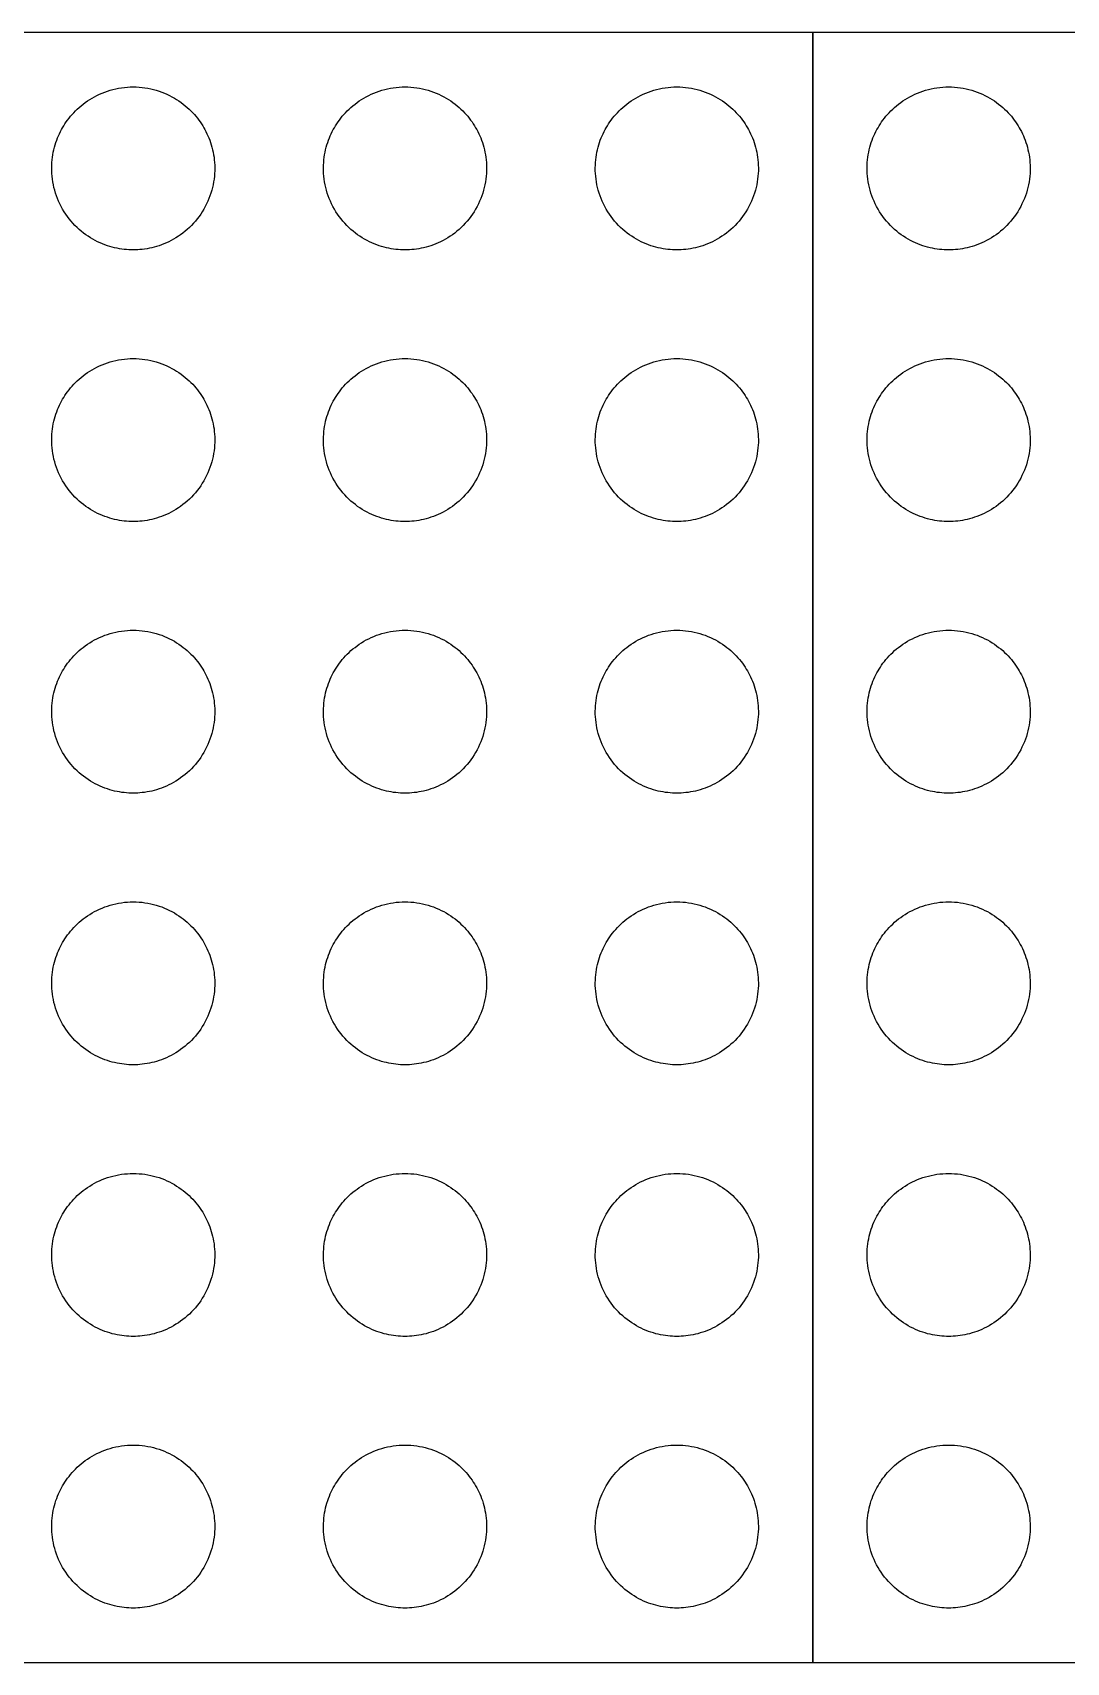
# Model space of a CAD drawing. Header units: millimetres. Extents: x -121354 to 132141, y -64344 to 350.
# Drawn here: x 15644.6 to 15834.8, y -8295.6 to -7995.6 of the extents above; entities that cross this region are included whole.
import ezdxf

# ---------------------------------------------------------------- set-up
doc = ezdxf.new("R2010")
doc.units = ezdxf.units.MM
doc.layers.add('Block_í‘œì¤€í˜•ì\xa0ìžë¸”ëŸ\xad', color=7, linetype='CONTINUOUS')
doc.layers.add('Block_í‘œì¤€í˜•ì\xa0ìžë¸”ëŸ\xad001', color=7, linetype='CONTINUOUS')

msp = doc.modelspace()

# ---------------------------------------------------------------- linework, layer by layer
at = {"layer": 'Block_í‘œì¤€í˜•ì\xa0ìžë¸”ëŸ\xad'}
for points in [[(16088.13, -7995.57, 0), (15788.13, -7995.57, 0)], [(15788.13, -7995.57, 0), (15788.13, -8295.57, 0)], [(15788.13, -8295.57, 0), (16088.13, -8295.57, 0)]]:
    msp.add_open_spline(points, degree=1, dxfattribs=at)
for points in [[(15813.13, -8035.57, 0), (15814.21, -8035.57, 0), (15815.36, -8035.45, 0), (15816.55, -8035.17, 0), (15817.73, -8034.9, 0), (15818.95, -8034.46, 0), (15820.12, -8033.84, 0), (15821.3, -8033.22, 0), (15822.45, -8032.41, 0), (15823.47, -8031.44, 0), (15824.49, -8030.46, 0), (15825.4, -8029.32, 0), (15826.12, -8028.07, 0), (15826.84, -8026.82, 0), (15827.38, -8025.46, 0), (15827.71, -8024.09, 0), (15828.04, -8022.71, 0), (15828.17, -8021.32, 0), (15828.12, -8019.99, 0), (15828.07, -8018.66, 0), (15827.84, -8017.39, 0), (15827.49, -8016.23, 0), (15827.14, -8015.06, 0), (15826.66, -8014.01, 0), (15826.12, -8013.07, 0), (15825.58, -8012.13, 0), (15824.9, -8011.19, 0), (15824.07, -8010.31, 0), (15823.24, -8009.42, 0), (15822.25, -8008.59, 0), (15821.12, -8007.88, 0), (15820, -8007.17, 0), (15818.73, -8006.58, 0), (15817.37, -8006.18, 0), (15816.02, -8005.78, 0), (15814.57, -8005.57, 0), (15813.13, -8005.57, 0), (15811.69, -8005.57, 0), (15810.24, -8005.78, 0), (15808.89, -8006.18, 0), (15807.53, -8006.58, 0), (15806.26, -8007.17, 0), (15805.14, -8007.88, 0), (15804.01, -8008.59, 0), (15803.02, -8009.42, 0), (15802.19, -8010.31, 0), (15801.36, -8011.19, 0), (15800.68, -8012.13, 0), (15800.14, -8013.07, 0), (15799.6, -8014.01, 0), (15799.12, -8015.06, 0), (15798.77, -8016.23, 0), (15798.42, -8017.39, 0), (15798.19, -8018.66, 0), (15798.14, -8019.99, 0), (15798.09, -8021.32, 0), (15798.22, -8022.71, 0), (15798.55, -8024.09, 0), (15798.88, -8025.46, 0), (15799.42, -8026.82, 0), (15800.14, -8028.07, 0), (15800.86, -8029.32, 0), (15801.77, -8030.46, 0), (15802.79, -8031.44, 0), (15803.82, -8032.41, 0), (15804.96, -8033.22, 0), (15806.14, -8033.84, 0), (15807.31, -8034.46, 0), (15808.53, -8034.9, 0), (15809.71, -8035.17, 0), (15810.9, -8035.45, 0), (15812.05, -8035.57, 0), (15813.13, -8035.57, 0)], [(15813.13, -8085.57, 0), (15814.21, -8085.57, 0), (15815.36, -8085.45, 0), (15816.55, -8085.17, 0), (15817.73, -8084.9, 0), (15818.95, -8084.46, 0), (15820.12, -8083.84, 0), (15821.3, -8083.22, 0), (15822.45, -8082.41, 0), (15823.47, -8081.44, 0), (15824.49, -8080.46, 0), (15825.4, -8079.32, 0), (15826.12, -8078.07, 0), (15826.84, -8076.82, 0), (15827.38, -8075.46, 0), (15827.71, -8074.09, 0), (15828.04, -8072.71, 0), (15828.17, -8071.32, 0), (15828.12, -8069.99, 0), (15828.07, -8068.66, 0), (15827.84, -8067.39, 0), (15827.49, -8066.23, 0), (15827.14, -8065.06, 0), (15826.66, -8064.01, 0), (15826.12, -8063.07, 0), (15825.58, -8062.13, 0), (15824.9, -8061.19, 0), (15824.07, -8060.31, 0), (15823.24, -8059.42, 0), (15822.25, -8058.59, 0), (15821.12, -8057.88, 0), (15820, -8057.17, 0), (15818.73, -8056.58, 0), (15817.37, -8056.18, 0), (15816.02, -8055.78, 0), (15814.57, -8055.57, 0), (15813.13, -8055.57, 0), (15811.69, -8055.57, 0), (15810.24, -8055.78, 0), (15808.89, -8056.18, 0), (15807.53, -8056.58, 0), (15806.26, -8057.17, 0), (15805.14, -8057.88, 0), (15804.01, -8058.59, 0), (15803.02, -8059.42, 0), (15802.19, -8060.31, 0), (15801.36, -8061.19, 0), (15800.68, -8062.13, 0), (15800.14, -8063.07, 0), (15799.6, -8064.01, 0), (15799.12, -8065.06, 0), (15798.77, -8066.23, 0), (15798.42, -8067.39, 0), (15798.19, -8068.66, 0), (15798.14, -8069.99, 0), (15798.09, -8071.32, 0), (15798.22, -8072.71, 0), (15798.55, -8074.09, 0), (15798.88, -8075.46, 0), (15799.42, -8076.82, 0), (15800.14, -8078.07, 0), (15800.86, -8079.32, 0), (15801.77, -8080.46, 0), (15802.79, -8081.44, 0), (15803.82, -8082.41, 0), (15804.96, -8083.22, 0), (15806.14, -8083.84, 0), (15807.31, -8084.46, 0), (15808.53, -8084.9, 0), (15809.71, -8085.17, 0), (15810.9, -8085.45, 0), (15812.05, -8085.57, 0), (15813.13, -8085.57, 0)], [(15813.13, -8135.57, 0), (15814.21, -8135.57, 0), (15815.36, -8135.45, 0), (15816.55, -8135.17, 0), (15817.73, -8134.9, 0), (15818.95, -8134.46, 0), (15820.12, -8133.84, 0), (15821.3, -8133.22, 0), (15822.45, -8132.41, 0), (15823.47, -8131.44, 0), (15824.49, -8130.46, 0), (15825.4, -8129.32, 0), (15826.12, -8128.07, 0), (15826.84, -8126.82, 0), (15827.38, -8125.46, 0), (15827.71, -8124.09, 0), (15828.04, -8122.71, 0), (15828.17, -8121.32, 0), (15828.12, -8119.99, 0), (15828.07, -8118.66, 0), (15827.84, -8117.39, 0), (15827.49, -8116.23, 0), (15827.14, -8115.06, 0), (15826.66, -8114.01, 0), (15826.12, -8113.07, 0), (15825.58, -8112.13, 0), (15824.9, -8111.19, 0), (15824.07, -8110.31, 0), (15823.24, -8109.42, 0), (15822.25, -8108.59, 0), (15821.12, -8107.88, 0), (15820, -8107.17, 0), (15818.73, -8106.58, 0), (15817.37, -8106.18, 0), (15816.02, -8105.78, 0), (15814.57, -8105.57, 0), (15813.13, -8105.57, 0), (15811.69, -8105.57, 0), (15810.24, -8105.78, 0), (15808.89, -8106.18, 0), (15807.53, -8106.58, 0), (15806.26, -8107.17, 0), (15805.14, -8107.88, 0), (15804.01, -8108.59, 0), (15803.02, -8109.42, 0), (15802.19, -8110.31, 0), (15801.36, -8111.19, 0), (15800.68, -8112.13, 0), (15800.14, -8113.07, 0), (15799.6, -8114.01, 0), (15799.12, -8115.06, 0), (15798.77, -8116.23, 0), (15798.42, -8117.39, 0), (15798.19, -8118.66, 0), (15798.14, -8119.99, 0), (15798.09, -8121.32, 0), (15798.22, -8122.71, 0), (15798.55, -8124.09, 0), (15798.88, -8125.46, 0), (15799.42, -8126.82, 0), (15800.14, -8128.07, 0), (15800.86, -8129.32, 0), (15801.77, -8130.46, 0), (15802.79, -8131.44, 0), (15803.82, -8132.41, 0), (15804.96, -8133.22, 0), (15806.14, -8133.84, 0), (15807.31, -8134.46, 0), (15808.53, -8134.9, 0), (15809.71, -8135.17, 0), (15810.9, -8135.45, 0), (15812.05, -8135.57, 0), (15813.13, -8135.57, 0)], [(15813.13, -8185.57, 0), (15814.21, -8185.57, 0), (15815.36, -8185.45, 0), (15816.55, -8185.17, 0), (15817.73, -8184.9, 0), (15818.95, -8184.46, 0), (15820.12, -8183.84, 0), (15821.3, -8183.22, 0), (15822.45, -8182.41, 0), (15823.47, -8181.44, 0), (15824.49, -8180.46, 0), (15825.4, -8179.32, 0), (15826.12, -8178.07, 0), (15826.84, -8176.82, 0), (15827.38, -8175.46, 0), (15827.71, -8174.09, 0), (15828.04, -8172.71, 0), (15828.17, -8171.32, 0), (15828.12, -8169.99, 0), (15828.07, -8168.66, 0), (15827.84, -8167.39, 0), (15827.49, -8166.23, 0), (15827.14, -8165.06, 0), (15826.66, -8164.01, 0), (15826.12, -8163.07, 0), (15825.58, -8162.13, 0), (15824.9, -8161.19, 0), (15824.07, -8160.31, 0), (15823.24, -8159.42, 0), (15822.25, -8158.59, 0), (15821.12, -8157.88, 0), (15820, -8157.17, 0), (15818.73, -8156.58, 0), (15817.37, -8156.18, 0), (15816.02, -8155.78, 0), (15814.57, -8155.57, 0), (15813.13, -8155.57, 0), (15811.69, -8155.57, 0), (15810.24, -8155.78, 0), (15808.89, -8156.18, 0), (15807.53, -8156.58, 0), (15806.26, -8157.17, 0), (15805.14, -8157.88, 0), (15804.01, -8158.59, 0), (15803.02, -8159.42, 0), (15802.19, -8160.31, 0), (15801.36, -8161.19, 0), (15800.68, -8162.13, 0), (15800.14, -8163.07, 0), (15799.6, -8164.01, 0), (15799.12, -8165.06, 0), (15798.77, -8166.23, 0), (15798.42, -8167.39, 0), (15798.19, -8168.66, 0), (15798.14, -8169.99, 0), (15798.09, -8171.32, 0), (15798.22, -8172.71, 0), (15798.55, -8174.09, 0), (15798.88, -8175.46, 0), (15799.42, -8176.82, 0), (15800.14, -8178.07, 0), (15800.86, -8179.32, 0), (15801.77, -8180.46, 0), (15802.79, -8181.44, 0), (15803.82, -8182.41, 0), (15804.96, -8183.22, 0), (15806.14, -8183.84, 0), (15807.31, -8184.46, 0), (15808.53, -8184.9, 0), (15809.71, -8185.17, 0), (15810.9, -8185.45, 0), (15812.05, -8185.57, 0), (15813.13, -8185.57, 0)], [(15813.13, -8235.57, 0), (15814.21, -8235.57, 0), (15815.36, -8235.45, 0), (15816.55, -8235.17, 0), (15817.73, -8234.9, 0), (15818.95, -8234.46, 0), (15820.12, -8233.84, 0), (15821.3, -8233.22, 0), (15822.45, -8232.41, 0), (15823.47, -8231.44, 0), (15824.49, -8230.46, 0), (15825.4, -8229.32, 0), (15826.12, -8228.07, 0), (15826.84, -8226.82, 0), (15827.38, -8225.46, 0), (15827.71, -8224.09, 0), (15828.04, -8222.71, 0), (15828.17, -8221.32, 0), (15828.12, -8219.99, 0), (15828.07, -8218.66, 0), (15827.84, -8217.39, 0), (15827.49, -8216.23, 0), (15827.14, -8215.06, 0), (15826.66, -8214.01, 0), (15826.12, -8213.07, 0), (15825.58, -8212.13, 0), (15824.9, -8211.19, 0), (15824.07, -8210.31, 0), (15823.24, -8209.42, 0), (15822.25, -8208.59, 0), (15821.12, -8207.88, 0), (15820, -8207.17, 0), (15818.73, -8206.58, 0), (15817.37, -8206.18, 0), (15816.02, -8205.78, 0), (15814.57, -8205.57, 0), (15813.13, -8205.57, 0), (15811.69, -8205.57, 0), (15810.24, -8205.78, 0), (15808.89, -8206.18, 0), (15807.53, -8206.58, 0), (15806.26, -8207.17, 0), (15805.14, -8207.88, 0), (15804.01, -8208.59, 0), (15803.02, -8209.42, 0), (15802.19, -8210.31, 0), (15801.36, -8211.19, 0), (15800.68, -8212.13, 0), (15800.14, -8213.07, 0), (15799.6, -8214.01, 0), (15799.12, -8215.06, 0), (15798.77, -8216.23, 0), (15798.42, -8217.39, 0), (15798.19, -8218.66, 0), (15798.14, -8219.99, 0), (15798.09, -8221.32, 0), (15798.22, -8222.71, 0), (15798.55, -8224.09, 0), (15798.88, -8225.46, 0), (15799.42, -8226.82, 0), (15800.14, -8228.07, 0), (15800.86, -8229.32, 0), (15801.77, -8230.46, 0), (15802.79, -8231.44, 0), (15803.82, -8232.41, 0), (15804.96, -8233.22, 0), (15806.14, -8233.84, 0), (15807.31, -8234.46, 0), (15808.53, -8234.9, 0), (15809.71, -8235.17, 0), (15810.9, -8235.45, 0), (15812.05, -8235.57, 0), (15813.13, -8235.57, 0)], [(15813.13, -8285.57, 0), (15814.21, -8285.57, 0), (15815.36, -8285.45, 0), (15816.55, -8285.17, 0), (15817.73, -8284.9, 0), (15818.95, -8284.46, 0), (15820.12, -8283.84, 0), (15821.3, -8283.22, 0), (15822.45, -8282.41, 0), (15823.47, -8281.44, 0), (15824.49, -8280.46, 0), (15825.4, -8279.32, 0), (15826.12, -8278.07, 0), (15826.84, -8276.82, 0), (15827.38, -8275.46, 0), (15827.71, -8274.09, 0), (15828.04, -8272.71, 0), (15828.17, -8271.32, 0), (15828.12, -8269.99, 0), (15828.07, -8268.66, 0), (15827.84, -8267.39, 0), (15827.49, -8266.23, 0), (15827.14, -8265.06, 0), (15826.66, -8264.01, 0), (15826.12, -8263.07, 0), (15825.58, -8262.13, 0), (15824.9, -8261.19, 0), (15824.07, -8260.31, 0), (15823.24, -8259.42, 0), (15822.25, -8258.59, 0), (15821.12, -8257.88, 0), (15820, -8257.17, 0), (15818.73, -8256.58, 0), (15817.37, -8256.18, 0), (15816.02, -8255.78, 0), (15814.57, -8255.57, 0), (15813.13, -8255.57, 0), (15811.69, -8255.57, 0), (15810.24, -8255.78, 0), (15808.89, -8256.18, 0), (15807.53, -8256.58, 0), (15806.26, -8257.17, 0), (15805.14, -8257.88, 0), (15804.01, -8258.59, 0), (15803.02, -8259.42, 0), (15802.19, -8260.31, 0), (15801.36, -8261.19, 0), (15800.68, -8262.13, 0), (15800.14, -8263.07, 0), (15799.6, -8264.01, 0), (15799.12, -8265.06, 0), (15798.77, -8266.23, 0), (15798.42, -8267.39, 0), (15798.19, -8268.66, 0), (15798.14, -8269.99, 0), (15798.09, -8271.32, 0), (15798.22, -8272.71, 0), (15798.55, -8274.09, 0), (15798.88, -8275.46, 0), (15799.42, -8276.82, 0), (15800.14, -8278.07, 0), (15800.86, -8279.32, 0), (15801.77, -8280.46, 0), (15802.79, -8281.44, 0), (15803.82, -8282.41, 0), (15804.96, -8283.22, 0), (15806.14, -8283.84, 0), (15807.31, -8284.46, 0), (15808.53, -8284.9, 0), (15809.71, -8285.17, 0), (15810.9, -8285.45, 0), (15812.05, -8285.57, 0), (15813.13, -8285.57, 0)]]:
    msp.add_open_spline(points, degree=3, knots=[0, 0, 0, 0, 0.261799, 0.261799, 0.261799, 0.523599, 0.523599, 0.523599, 0.785398, 0.785398, 0.785398, 1.047198, 1.047198, 1.047198, 1.308997, 1.308997, 1.308997, 1.570796, 1.570796, 1.570796, 1.832596, 1.832596, 1.832596, 2.094395, 2.094395, 2.094395, 2.356194, 2.356194, 2.356194, 2.617994, 2.617994, 2.617994, 2.879793, 2.879793, 2.879793, 3.141593, 3.141593, 3.141593, 3.403392, 3.403392, 3.403392, 3.665191, 3.665191, 3.665191, 3.926991, 3.926991, 3.926991, 4.18879, 4.18879, 4.18879, 4.45059, 4.45059, 4.45059, 4.712389, 4.712389, 4.712389, 4.974188, 4.974188, 4.974188, 5.235988, 5.235988, 5.235988, 5.497787, 5.497787, 5.497787, 5.759587, 5.759587, 5.759587, 6.021386, 6.021386, 6.021386, 6.283185, 6.283185, 6.283185, 6.283185], dxfattribs=at)
at = {"layer": 'Block_í‘œì¤€í˜•ì\xa0ìžë¸”ëŸ\xad001'}
for points in [[(15788.13, -7995.57, 0), (15488.13, -7995.57, 0)], [(15788.13, -8295.57, 0), (15788.13, -7995.57, 0)], [(15488.13, -8295.57, 0), (15788.13, -8295.57, 0)]]:
    msp.add_open_spline(points, degree=1, dxfattribs=at)
for points in [[(15663.13, -8035.57, 0), (15664.21, -8035.57, 0), (15665.36, -8035.45, 0), (15666.55, -8035.17, 0), (15667.73, -8034.9, 0), (15668.95, -8034.46, 0), (15670.12, -8033.84, 0), (15671.3, -8033.22, 0), (15672.45, -8032.41, 0), (15673.47, -8031.44, 0), (15674.49, -8030.46, 0), (15675.4, -8029.32, 0), (15676.12, -8028.07, 0), (15676.84, -8026.82, 0), (15677.38, -8025.46, 0), (15677.71, -8024.09, 0), (15678.04, -8022.71, 0), (15678.17, -8021.32, 0), (15678.12, -8019.99, 0), (15678.07, -8018.66, 0), (15677.84, -8017.39, 0), (15677.49, -8016.23, 0), (15677.14, -8015.06, 0), (15676.66, -8014.01, 0), (15676.12, -8013.07, 0), (15675.58, -8012.13, 0), (15674.9, -8011.19, 0), (15674.07, -8010.31, 0), (15673.24, -8009.42, 0), (15672.25, -8008.59, 0), (15671.12, -8007.88, 0), (15670, -8007.17, 0), (15668.73, -8006.58, 0), (15667.37, -8006.18, 0), (15666.02, -8005.78, 0), (15664.57, -8005.57, 0), (15663.13, -8005.57, 0), (15661.69, -8005.57, 0), (15660.24, -8005.78, 0), (15658.89, -8006.18, 0), (15657.53, -8006.58, 0), (15656.26, -8007.17, 0), (15655.14, -8007.88, 0), (15654.01, -8008.59, 0), (15653.02, -8009.42, 0), (15652.19, -8010.31, 0), (15651.36, -8011.19, 0), (15650.68, -8012.13, 0), (15650.14, -8013.07, 0), (15649.6, -8014.01, 0), (15649.12, -8015.06, 0), (15648.77, -8016.23, 0), (15648.42, -8017.39, 0), (15648.19, -8018.66, 0), (15648.14, -8019.99, 0), (15648.09, -8021.32, 0), (15648.22, -8022.71, 0), (15648.55, -8024.09, 0), (15648.88, -8025.46, 0), (15649.42, -8026.82, 0), (15650.14, -8028.07, 0), (15650.86, -8029.32, 0), (15651.77, -8030.46, 0), (15652.79, -8031.44, 0), (15653.82, -8032.41, 0), (15654.96, -8033.22, 0), (15656.14, -8033.84, 0), (15657.31, -8034.46, 0), (15658.53, -8034.9, 0), (15659.71, -8035.17, 0), (15660.9, -8035.45, 0), (15662.05, -8035.57, 0), (15663.13, -8035.57, 0)], [(15713.13, -8035.57, 0), (15714.21, -8035.57, 0), (15715.36, -8035.45, 0), (15716.55, -8035.17, 0), (15717.73, -8034.9, 0), (15718.95, -8034.46, 0), (15720.12, -8033.84, 0), (15721.3, -8033.22, 0), (15722.45, -8032.41, 0), (15723.47, -8031.44, 0), (15724.49, -8030.46, 0), (15725.4, -8029.32, 0), (15726.12, -8028.07, 0), (15726.84, -8026.82, 0), (15727.38, -8025.46, 0), (15727.71, -8024.09, 0), (15728.04, -8022.71, 0), (15728.17, -8021.32, 0), (15728.12, -8019.99, 0), (15728.07, -8018.66, 0), (15727.84, -8017.39, 0), (15727.49, -8016.23, 0), (15727.14, -8015.06, 0), (15726.66, -8014.01, 0), (15726.12, -8013.07, 0), (15725.58, -8012.13, 0), (15724.9, -8011.19, 0), (15724.07, -8010.31, 0), (15723.24, -8009.42, 0), (15722.25, -8008.59, 0), (15721.12, -8007.88, 0), (15720, -8007.17, 0), (15718.73, -8006.58, 0), (15717.37, -8006.18, 0), (15716.02, -8005.78, 0), (15714.57, -8005.57, 0), (15713.13, -8005.57, 0), (15711.69, -8005.57, 0), (15710.24, -8005.78, 0), (15708.89, -8006.18, 0), (15707.53, -8006.58, 0), (15706.26, -8007.17, 0), (15705.14, -8007.88, 0), (15704.01, -8008.59, 0), (15703.02, -8009.42, 0), (15702.19, -8010.31, 0), (15701.36, -8011.19, 0), (15700.68, -8012.13, 0), (15700.14, -8013.07, 0), (15699.6, -8014.01, 0), (15699.12, -8015.06, 0), (15698.77, -8016.23, 0), (15698.42, -8017.39, 0), (15698.19, -8018.66, 0), (15698.14, -8019.99, 0), (15698.09, -8021.32, 0), (15698.22, -8022.71, 0), (15698.55, -8024.09, 0), (15698.88, -8025.46, 0), (15699.42, -8026.82, 0), (15700.14, -8028.07, 0), (15700.86, -8029.32, 0), (15701.77, -8030.46, 0), (15702.79, -8031.44, 0), (15703.82, -8032.41, 0), (15704.96, -8033.22, 0), (15706.14, -8033.84, 0), (15707.31, -8034.46, 0), (15708.53, -8034.9, 0), (15709.71, -8035.17, 0), (15710.9, -8035.45, 0), (15712.05, -8035.57, 0), (15713.13, -8035.57, 0)], [(15763.13, -8035.57, 0), (15764.21, -8035.57, 0), (15765.36, -8035.45, 0), (15766.55, -8035.17, 0), (15767.73, -8034.9, 0), (15768.95, -8034.46, 0), (15770.12, -8033.84, 0), (15771.3, -8033.22, 0), (15772.45, -8032.41, 0), (15773.47, -8031.44, 0), (15774.49, -8030.46, 0), (15775.4, -8029.32, 0), (15776.12, -8028.07, 0), (15776.84, -8026.82, 0), (15777.38, -8025.46, 0), (15777.71, -8024.09, 0), (15778.04, -8022.71, 0), (15778.17, -8021.32, 0), (15778.12, -8019.99, 0), (15778.07, -8018.66, 0), (15777.84, -8017.39, 0), (15777.49, -8016.23, 0), (15777.14, -8015.06, 0), (15776.66, -8014.01, 0), (15776.12, -8013.07, 0), (15775.58, -8012.13, 0), (15774.9, -8011.19, 0), (15774.07, -8010.31, 0), (15773.24, -8009.42, 0), (15772.25, -8008.59, 0), (15771.12, -8007.88, 0), (15770, -8007.17, 0), (15768.73, -8006.58, 0), (15767.37, -8006.18, 0), (15766.02, -8005.78, 0), (15764.57, -8005.57, 0), (15763.13, -8005.57, 0), (15761.69, -8005.57, 0), (15760.24, -8005.78, 0), (15758.89, -8006.18, 0), (15757.53, -8006.58, 0), (15756.26, -8007.17, 0), (15755.14, -8007.88, 0), (15754.01, -8008.59, 0), (15753.02, -8009.42, 0), (15752.19, -8010.31, 0), (15751.36, -8011.19, 0), (15750.68, -8012.13, 0), (15750.14, -8013.07, 0), (15749.6, -8014.01, 0), (15749.12, -8015.06, 0), (15748.77, -8016.23, 0), (15748.42, -8017.39, 0), (15748.19, -8018.66, 0), (15748.14, -8019.99, 0), (15748.09, -8021.32, 0), (15748.22, -8022.71, 0), (15748.55, -8024.09, 0), (15748.88, -8025.46, 0), (15749.42, -8026.82, 0), (15750.14, -8028.07, 0), (15750.86, -8029.32, 0), (15751.77, -8030.46, 0), (15752.79, -8031.44, 0), (15753.82, -8032.41, 0), (15754.96, -8033.22, 0), (15756.14, -8033.84, 0), (15757.31, -8034.46, 0), (15758.53, -8034.9, 0), (15759.71, -8035.17, 0), (15760.9, -8035.45, 0), (15762.05, -8035.57, 0), (15763.13, -8035.57, 0)], [(15663.13, -8085.57, 0), (15664.21, -8085.57, 0), (15665.36, -8085.45, 0), (15666.55, -8085.17, 0), (15667.73, -8084.9, 0), (15668.95, -8084.46, 0), (15670.12, -8083.84, 0), (15671.3, -8083.22, 0), (15672.45, -8082.41, 0), (15673.47, -8081.44, 0), (15674.49, -8080.46, 0), (15675.4, -8079.32, 0), (15676.12, -8078.07, 0), (15676.84, -8076.82, 0), (15677.38, -8075.46, 0), (15677.71, -8074.09, 0), (15678.04, -8072.71, 0), (15678.17, -8071.32, 0), (15678.12, -8069.99, 0), (15678.07, -8068.66, 0), (15677.84, -8067.39, 0), (15677.49, -8066.23, 0), (15677.14, -8065.06, 0), (15676.66, -8064.01, 0), (15676.12, -8063.07, 0), (15675.58, -8062.13, 0), (15674.9, -8061.19, 0), (15674.07, -8060.31, 0), (15673.24, -8059.42, 0), (15672.25, -8058.59, 0), (15671.12, -8057.88, 0), (15670, -8057.17, 0), (15668.73, -8056.58, 0), (15667.37, -8056.18, 0), (15666.02, -8055.78, 0), (15664.57, -8055.57, 0), (15663.13, -8055.57, 0), (15661.69, -8055.57, 0), (15660.24, -8055.78, 0), (15658.89, -8056.18, 0), (15657.53, -8056.58, 0), (15656.26, -8057.17, 0), (15655.14, -8057.88, 0), (15654.01, -8058.59, 0), (15653.02, -8059.42, 0), (15652.19, -8060.31, 0), (15651.36, -8061.19, 0), (15650.68, -8062.13, 0), (15650.14, -8063.07, 0), (15649.6, -8064.01, 0), (15649.12, -8065.06, 0), (15648.77, -8066.23, 0), (15648.42, -8067.39, 0), (15648.19, -8068.66, 0), (15648.14, -8069.99, 0), (15648.09, -8071.32, 0), (15648.22, -8072.71, 0), (15648.55, -8074.09, 0), (15648.88, -8075.46, 0), (15649.42, -8076.82, 0), (15650.14, -8078.07, 0), (15650.86, -8079.32, 0), (15651.77, -8080.46, 0), (15652.79, -8081.44, 0), (15653.82, -8082.41, 0), (15654.96, -8083.22, 0), (15656.14, -8083.84, 0), (15657.31, -8084.46, 0), (15658.53, -8084.9, 0), (15659.71, -8085.17, 0), (15660.9, -8085.45, 0), (15662.05, -8085.57, 0), (15663.13, -8085.57, 0)], [(15713.13, -8085.57, 0), (15714.21, -8085.57, 0), (15715.36, -8085.45, 0), (15716.55, -8085.17, 0), (15717.73, -8084.9, 0), (15718.95, -8084.46, 0), (15720.12, -8083.84, 0), (15721.3, -8083.22, 0), (15722.45, -8082.41, 0), (15723.47, -8081.44, 0), (15724.49, -8080.46, 0), (15725.4, -8079.32, 0), (15726.12, -8078.07, 0), (15726.84, -8076.82, 0), (15727.38, -8075.46, 0), (15727.71, -8074.09, 0), (15728.04, -8072.71, 0), (15728.17, -8071.32, 0), (15728.12, -8069.99, 0), (15728.07, -8068.66, 0), (15727.84, -8067.39, 0), (15727.49, -8066.23, 0), (15727.14, -8065.06, 0), (15726.66, -8064.01, 0), (15726.12, -8063.07, 0), (15725.58, -8062.13, 0), (15724.9, -8061.19, 0), (15724.07, -8060.31, 0), (15723.24, -8059.42, 0), (15722.25, -8058.59, 0), (15721.12, -8057.88, 0), (15720, -8057.17, 0), (15718.73, -8056.58, 0), (15717.37, -8056.18, 0), (15716.02, -8055.78, 0), (15714.57, -8055.57, 0), (15713.13, -8055.57, 0), (15711.69, -8055.57, 0), (15710.24, -8055.78, 0), (15708.89, -8056.18, 0), (15707.53, -8056.58, 0), (15706.26, -8057.17, 0), (15705.14, -8057.88, 0), (15704.01, -8058.59, 0), (15703.02, -8059.42, 0), (15702.19, -8060.31, 0), (15701.36, -8061.19, 0), (15700.68, -8062.13, 0), (15700.14, -8063.07, 0), (15699.6, -8064.01, 0), (15699.12, -8065.06, 0), (15698.77, -8066.23, 0), (15698.42, -8067.39, 0), (15698.19, -8068.66, 0), (15698.14, -8069.99, 0), (15698.09, -8071.32, 0), (15698.22, -8072.71, 0), (15698.55, -8074.09, 0), (15698.88, -8075.46, 0), (15699.42, -8076.82, 0), (15700.14, -8078.07, 0), (15700.86, -8079.32, 0), (15701.77, -8080.46, 0), (15702.79, -8081.44, 0), (15703.82, -8082.41, 0), (15704.96, -8083.22, 0), (15706.14, -8083.84, 0), (15707.31, -8084.46, 0), (15708.53, -8084.9, 0), (15709.71, -8085.17, 0), (15710.9, -8085.45, 0), (15712.05, -8085.57, 0), (15713.13, -8085.57, 0)], [(15763.13, -8085.57, 0), (15764.21, -8085.57, 0), (15765.36, -8085.45, 0), (15766.55, -8085.17, 0), (15767.73, -8084.9, 0), (15768.95, -8084.46, 0), (15770.12, -8083.84, 0), (15771.3, -8083.22, 0), (15772.45, -8082.41, 0), (15773.47, -8081.44, 0), (15774.49, -8080.46, 0), (15775.4, -8079.32, 0), (15776.12, -8078.07, 0), (15776.84, -8076.82, 0), (15777.38, -8075.46, 0), (15777.71, -8074.09, 0), (15778.04, -8072.71, 0), (15778.17, -8071.32, 0), (15778.12, -8069.99, 0), (15778.07, -8068.66, 0), (15777.84, -8067.39, 0), (15777.49, -8066.23, 0), (15777.14, -8065.06, 0), (15776.66, -8064.01, 0), (15776.12, -8063.07, 0), (15775.58, -8062.13, 0), (15774.9, -8061.19, 0), (15774.07, -8060.31, 0), (15773.24, -8059.42, 0), (15772.25, -8058.59, 0), (15771.12, -8057.88, 0), (15770, -8057.17, 0), (15768.73, -8056.58, 0), (15767.37, -8056.18, 0), (15766.02, -8055.78, 0), (15764.57, -8055.57, 0), (15763.13, -8055.57, 0), (15761.69, -8055.57, 0), (15760.24, -8055.78, 0), (15758.89, -8056.18, 0), (15757.53, -8056.58, 0), (15756.26, -8057.17, 0), (15755.14, -8057.88, 0), (15754.01, -8058.59, 0), (15753.02, -8059.42, 0), (15752.19, -8060.31, 0), (15751.36, -8061.19, 0), (15750.68, -8062.13, 0), (15750.14, -8063.07, 0), (15749.6, -8064.01, 0), (15749.12, -8065.06, 0), (15748.77, -8066.23, 0), (15748.42, -8067.39, 0), (15748.19, -8068.66, 0), (15748.14, -8069.99, 0), (15748.09, -8071.32, 0), (15748.22, -8072.71, 0), (15748.55, -8074.09, 0), (15748.88, -8075.46, 0), (15749.42, -8076.82, 0), (15750.14, -8078.07, 0), (15750.86, -8079.32, 0), (15751.77, -8080.46, 0), (15752.79, -8081.44, 0), (15753.82, -8082.41, 0), (15754.96, -8083.22, 0), (15756.14, -8083.84, 0), (15757.31, -8084.46, 0), (15758.53, -8084.9, 0), (15759.71, -8085.17, 0), (15760.9, -8085.45, 0), (15762.05, -8085.57, 0), (15763.13, -8085.57, 0)], [(15663.13, -8135.57, 0), (15664.21, -8135.57, 0), (15665.36, -8135.45, 0), (15666.55, -8135.17, 0), (15667.73, -8134.9, 0), (15668.95, -8134.46, 0), (15670.12, -8133.84, 0), (15671.3, -8133.22, 0), (15672.45, -8132.41, 0), (15673.47, -8131.44, 0), (15674.49, -8130.46, 0), (15675.4, -8129.32, 0), (15676.12, -8128.07, 0), (15676.84, -8126.82, 0), (15677.38, -8125.46, 0), (15677.71, -8124.09, 0), (15678.04, -8122.71, 0), (15678.17, -8121.32, 0), (15678.12, -8119.99, 0), (15678.07, -8118.66, 0), (15677.84, -8117.39, 0), (15677.49, -8116.23, 0), (15677.14, -8115.06, 0), (15676.66, -8114.01, 0), (15676.12, -8113.07, 0), (15675.58, -8112.13, 0), (15674.9, -8111.19, 0), (15674.07, -8110.31, 0), (15673.24, -8109.42, 0), (15672.25, -8108.59, 0), (15671.12, -8107.88, 0), (15670, -8107.17, 0), (15668.73, -8106.58, 0), (15667.37, -8106.18, 0), (15666.02, -8105.78, 0), (15664.57, -8105.57, 0), (15663.13, -8105.57, 0), (15661.69, -8105.57, 0), (15660.24, -8105.78, 0), (15658.89, -8106.18, 0), (15657.53, -8106.58, 0), (15656.26, -8107.17, 0), (15655.14, -8107.88, 0), (15654.01, -8108.59, 0), (15653.02, -8109.42, 0), (15652.19, -8110.31, 0), (15651.36, -8111.19, 0), (15650.68, -8112.13, 0), (15650.14, -8113.07, 0), (15649.6, -8114.01, 0), (15649.12, -8115.06, 0), (15648.77, -8116.23, 0), (15648.42, -8117.39, 0), (15648.19, -8118.66, 0), (15648.14, -8119.99, 0), (15648.09, -8121.32, 0), (15648.22, -8122.71, 0), (15648.55, -8124.09, 0), (15648.88, -8125.46, 0), (15649.42, -8126.82, 0), (15650.14, -8128.07, 0), (15650.86, -8129.32, 0), (15651.77, -8130.46, 0), (15652.79, -8131.44, 0), (15653.82, -8132.41, 0), (15654.96, -8133.22, 0), (15656.14, -8133.84, 0), (15657.31, -8134.46, 0), (15658.53, -8134.9, 0), (15659.71, -8135.17, 0), (15660.9, -8135.45, 0), (15662.05, -8135.57, 0), (15663.13, -8135.57, 0)], [(15713.13, -8135.57, 0), (15714.21, -8135.57, 0), (15715.36, -8135.45, 0), (15716.55, -8135.17, 0), (15717.73, -8134.9, 0), (15718.95, -8134.46, 0), (15720.12, -8133.84, 0), (15721.3, -8133.22, 0), (15722.45, -8132.41, 0), (15723.47, -8131.44, 0), (15724.49, -8130.46, 0), (15725.4, -8129.32, 0), (15726.12, -8128.07, 0), (15726.84, -8126.82, 0), (15727.38, -8125.46, 0), (15727.71, -8124.09, 0), (15728.04, -8122.71, 0), (15728.17, -8121.32, 0), (15728.12, -8119.99, 0), (15728.07, -8118.66, 0), (15727.84, -8117.39, 0), (15727.49, -8116.23, 0), (15727.14, -8115.06, 0), (15726.66, -8114.01, 0), (15726.12, -8113.07, 0), (15725.58, -8112.13, 0), (15724.9, -8111.19, 0), (15724.07, -8110.31, 0), (15723.24, -8109.42, 0), (15722.25, -8108.59, 0), (15721.12, -8107.88, 0), (15720, -8107.17, 0), (15718.73, -8106.58, 0), (15717.37, -8106.18, 0), (15716.02, -8105.78, 0), (15714.57, -8105.57, 0), (15713.13, -8105.57, 0), (15711.69, -8105.57, 0), (15710.24, -8105.78, 0), (15708.89, -8106.18, 0), (15707.53, -8106.58, 0), (15706.26, -8107.17, 0), (15705.14, -8107.88, 0), (15704.01, -8108.59, 0), (15703.02, -8109.42, 0), (15702.19, -8110.31, 0), (15701.36, -8111.19, 0), (15700.68, -8112.13, 0), (15700.14, -8113.07, 0), (15699.6, -8114.01, 0), (15699.12, -8115.06, 0), (15698.77, -8116.23, 0), (15698.42, -8117.39, 0), (15698.19, -8118.66, 0), (15698.14, -8119.99, 0), (15698.09, -8121.32, 0), (15698.22, -8122.71, 0), (15698.55, -8124.09, 0), (15698.88, -8125.46, 0), (15699.42, -8126.82, 0), (15700.14, -8128.07, 0), (15700.86, -8129.32, 0), (15701.77, -8130.46, 0), (15702.79, -8131.44, 0), (15703.82, -8132.41, 0), (15704.96, -8133.22, 0), (15706.14, -8133.84, 0), (15707.31, -8134.46, 0), (15708.53, -8134.9, 0), (15709.71, -8135.17, 0), (15710.9, -8135.45, 0), (15712.05, -8135.57, 0), (15713.13, -8135.57, 0)], [(15763.13, -8135.57, 0), (15764.21, -8135.57, 0), (15765.36, -8135.45, 0), (15766.55, -8135.17, 0), (15767.73, -8134.9, 0), (15768.95, -8134.46, 0), (15770.12, -8133.84, 0), (15771.3, -8133.22, 0), (15772.45, -8132.41, 0), (15773.47, -8131.44, 0), (15774.49, -8130.46, 0), (15775.4, -8129.32, 0), (15776.12, -8128.07, 0), (15776.84, -8126.82, 0), (15777.38, -8125.46, 0), (15777.71, -8124.09, 0), (15778.04, -8122.71, 0), (15778.17, -8121.32, 0), (15778.12, -8119.99, 0), (15778.07, -8118.66, 0), (15777.84, -8117.39, 0), (15777.49, -8116.23, 0), (15777.14, -8115.06, 0), (15776.66, -8114.01, 0), (15776.12, -8113.07, 0), (15775.58, -8112.13, 0), (15774.9, -8111.19, 0), (15774.07, -8110.31, 0), (15773.24, -8109.42, 0), (15772.25, -8108.59, 0), (15771.12, -8107.88, 0), (15770, -8107.17, 0), (15768.73, -8106.58, 0), (15767.37, -8106.18, 0), (15766.02, -8105.78, 0), (15764.57, -8105.57, 0), (15763.13, -8105.57, 0), (15761.69, -8105.57, 0), (15760.24, -8105.78, 0), (15758.89, -8106.18, 0), (15757.53, -8106.58, 0), (15756.26, -8107.17, 0), (15755.14, -8107.88, 0), (15754.01, -8108.59, 0), (15753.02, -8109.42, 0), (15752.19, -8110.31, 0), (15751.36, -8111.19, 0), (15750.68, -8112.13, 0), (15750.14, -8113.07, 0), (15749.6, -8114.01, 0), (15749.12, -8115.06, 0), (15748.77, -8116.23, 0), (15748.42, -8117.39, 0), (15748.19, -8118.66, 0), (15748.14, -8119.99, 0), (15748.09, -8121.32, 0), (15748.22, -8122.71, 0), (15748.55, -8124.09, 0), (15748.88, -8125.46, 0), (15749.42, -8126.82, 0), (15750.14, -8128.07, 0), (15750.86, -8129.32, 0), (15751.77, -8130.46, 0), (15752.79, -8131.44, 0), (15753.82, -8132.41, 0), (15754.96, -8133.22, 0), (15756.14, -8133.84, 0), (15757.31, -8134.46, 0), (15758.53, -8134.9, 0), (15759.71, -8135.17, 0), (15760.9, -8135.45, 0), (15762.05, -8135.57, 0), (15763.13, -8135.57, 0)], [(15663.13, -8185.57, 0), (15664.21, -8185.57, 0), (15665.36, -8185.45, 0), (15666.55, -8185.17, 0), (15667.73, -8184.9, 0), (15668.95, -8184.46, 0), (15670.12, -8183.84, 0), (15671.3, -8183.22, 0), (15672.45, -8182.41, 0), (15673.47, -8181.44, 0), (15674.49, -8180.46, 0), (15675.4, -8179.32, 0), (15676.12, -8178.07, 0), (15676.84, -8176.82, 0), (15677.38, -8175.46, 0), (15677.71, -8174.09, 0), (15678.04, -8172.71, 0), (15678.17, -8171.32, 0), (15678.12, -8169.99, 0), (15678.07, -8168.66, 0), (15677.84, -8167.39, 0), (15677.49, -8166.23, 0), (15677.14, -8165.06, 0), (15676.66, -8164.01, 0), (15676.12, -8163.07, 0), (15675.58, -8162.13, 0), (15674.9, -8161.19, 0), (15674.07, -8160.31, 0), (15673.24, -8159.42, 0), (15672.25, -8158.59, 0), (15671.12, -8157.88, 0), (15670, -8157.17, 0), (15668.73, -8156.58, 0), (15667.37, -8156.18, 0), (15666.02, -8155.78, 0), (15664.57, -8155.57, 0), (15663.13, -8155.57, 0), (15661.69, -8155.57, 0), (15660.24, -8155.78, 0), (15658.89, -8156.18, 0), (15657.53, -8156.58, 0), (15656.26, -8157.17, 0), (15655.14, -8157.88, 0), (15654.01, -8158.59, 0), (15653.02, -8159.42, 0), (15652.19, -8160.31, 0), (15651.36, -8161.19, 0), (15650.68, -8162.13, 0), (15650.14, -8163.07, 0), (15649.6, -8164.01, 0), (15649.12, -8165.06, 0), (15648.77, -8166.23, 0), (15648.42, -8167.39, 0), (15648.19, -8168.66, 0), (15648.14, -8169.99, 0), (15648.09, -8171.32, 0), (15648.22, -8172.71, 0), (15648.55, -8174.09, 0), (15648.88, -8175.46, 0), (15649.42, -8176.82, 0), (15650.14, -8178.07, 0), (15650.86, -8179.32, 0), (15651.77, -8180.46, 0), (15652.79, -8181.44, 0), (15653.82, -8182.41, 0), (15654.96, -8183.22, 0), (15656.14, -8183.84, 0), (15657.31, -8184.46, 0), (15658.53, -8184.9, 0), (15659.71, -8185.17, 0), (15660.9, -8185.45, 0), (15662.05, -8185.57, 0), (15663.13, -8185.57, 0)], [(15713.13, -8185.57, 0), (15714.21, -8185.57, 0), (15715.36, -8185.45, 0), (15716.55, -8185.17, 0), (15717.73, -8184.9, 0), (15718.95, -8184.46, 0), (15720.12, -8183.84, 0), (15721.3, -8183.22, 0), (15722.45, -8182.41, 0), (15723.47, -8181.44, 0), (15724.49, -8180.46, 0), (15725.4, -8179.32, 0), (15726.12, -8178.07, 0), (15726.84, -8176.82, 0), (15727.38, -8175.46, 0), (15727.71, -8174.09, 0), (15728.04, -8172.71, 0), (15728.17, -8171.32, 0), (15728.12, -8169.99, 0), (15728.07, -8168.66, 0), (15727.84, -8167.39, 0), (15727.49, -8166.23, 0), (15727.14, -8165.06, 0), (15726.66, -8164.01, 0), (15726.12, -8163.07, 0), (15725.58, -8162.13, 0), (15724.9, -8161.19, 0), (15724.07, -8160.31, 0), (15723.24, -8159.42, 0), (15722.25, -8158.59, 0), (15721.12, -8157.88, 0), (15720, -8157.17, 0), (15718.73, -8156.58, 0), (15717.37, -8156.18, 0), (15716.02, -8155.78, 0), (15714.57, -8155.57, 0), (15713.13, -8155.57, 0), (15711.69, -8155.57, 0), (15710.24, -8155.78, 0), (15708.89, -8156.18, 0), (15707.53, -8156.58, 0), (15706.26, -8157.17, 0), (15705.14, -8157.88, 0), (15704.01, -8158.59, 0), (15703.02, -8159.42, 0), (15702.19, -8160.31, 0), (15701.36, -8161.19, 0), (15700.68, -8162.13, 0), (15700.14, -8163.07, 0), (15699.6, -8164.01, 0), (15699.12, -8165.06, 0), (15698.77, -8166.23, 0), (15698.42, -8167.39, 0), (15698.19, -8168.66, 0), (15698.14, -8169.99, 0), (15698.09, -8171.32, 0), (15698.22, -8172.71, 0), (15698.55, -8174.09, 0), (15698.88, -8175.46, 0), (15699.42, -8176.82, 0), (15700.14, -8178.07, 0), (15700.86, -8179.32, 0), (15701.77, -8180.46, 0), (15702.79, -8181.44, 0), (15703.82, -8182.41, 0), (15704.96, -8183.22, 0), (15706.14, -8183.84, 0), (15707.31, -8184.46, 0), (15708.53, -8184.9, 0), (15709.71, -8185.17, 0), (15710.9, -8185.45, 0), (15712.05, -8185.57, 0), (15713.13, -8185.57, 0)], [(15763.13, -8185.57, 0), (15764.21, -8185.57, 0), (15765.36, -8185.45, 0), (15766.55, -8185.17, 0), (15767.73, -8184.9, 0), (15768.95, -8184.46, 0), (15770.12, -8183.84, 0), (15771.3, -8183.22, 0), (15772.45, -8182.41, 0), (15773.47, -8181.44, 0), (15774.49, -8180.46, 0), (15775.4, -8179.32, 0), (15776.12, -8178.07, 0), (15776.84, -8176.82, 0), (15777.38, -8175.46, 0), (15777.71, -8174.09, 0), (15778.04, -8172.71, 0), (15778.17, -8171.32, 0), (15778.12, -8169.99, 0), (15778.07, -8168.66, 0), (15777.84, -8167.39, 0), (15777.49, -8166.23, 0), (15777.14, -8165.06, 0), (15776.66, -8164.01, 0), (15776.12, -8163.07, 0), (15775.58, -8162.13, 0), (15774.9, -8161.19, 0), (15774.07, -8160.31, 0), (15773.24, -8159.42, 0), (15772.25, -8158.59, 0), (15771.12, -8157.88, 0), (15770, -8157.17, 0), (15768.73, -8156.58, 0), (15767.37, -8156.18, 0), (15766.02, -8155.78, 0), (15764.57, -8155.57, 0), (15763.13, -8155.57, 0), (15761.69, -8155.57, 0), (15760.24, -8155.78, 0), (15758.89, -8156.18, 0), (15757.53, -8156.58, 0), (15756.26, -8157.17, 0), (15755.14, -8157.88, 0), (15754.01, -8158.59, 0), (15753.02, -8159.42, 0), (15752.19, -8160.31, 0), (15751.36, -8161.19, 0), (15750.68, -8162.13, 0), (15750.14, -8163.07, 0), (15749.6, -8164.01, 0), (15749.12, -8165.06, 0), (15748.77, -8166.23, 0), (15748.42, -8167.39, 0), (15748.19, -8168.66, 0), (15748.14, -8169.99, 0), (15748.09, -8171.32, 0), (15748.22, -8172.71, 0), (15748.55, -8174.09, 0), (15748.88, -8175.46, 0), (15749.42, -8176.82, 0), (15750.14, -8178.07, 0), (15750.86, -8179.32, 0), (15751.77, -8180.46, 0), (15752.79, -8181.44, 0), (15753.82, -8182.41, 0), (15754.96, -8183.22, 0), (15756.14, -8183.84, 0), (15757.31, -8184.46, 0), (15758.53, -8184.9, 0), (15759.71, -8185.17, 0), (15760.9, -8185.45, 0), (15762.05, -8185.57, 0), (15763.13, -8185.57, 0)], [(15663.13, -8235.57, 0), (15664.21, -8235.57, 0), (15665.36, -8235.45, 0), (15666.55, -8235.17, 0), (15667.73, -8234.9, 0), (15668.95, -8234.46, 0), (15670.12, -8233.84, 0), (15671.3, -8233.22, 0), (15672.45, -8232.41, 0), (15673.47, -8231.44, 0), (15674.49, -8230.46, 0), (15675.4, -8229.32, 0), (15676.12, -8228.07, 0), (15676.84, -8226.82, 0), (15677.38, -8225.46, 0), (15677.71, -8224.09, 0), (15678.04, -8222.71, 0), (15678.17, -8221.32, 0), (15678.12, -8219.99, 0), (15678.07, -8218.66, 0), (15677.84, -8217.39, 0), (15677.49, -8216.23, 0), (15677.14, -8215.06, 0), (15676.66, -8214.01, 0), (15676.12, -8213.07, 0), (15675.58, -8212.13, 0), (15674.9, -8211.19, 0), (15674.07, -8210.31, 0), (15673.24, -8209.42, 0), (15672.25, -8208.59, 0), (15671.12, -8207.88, 0), (15670, -8207.17, 0), (15668.73, -8206.58, 0), (15667.37, -8206.18, 0), (15666.02, -8205.78, 0), (15664.57, -8205.57, 0), (15663.13, -8205.57, 0), (15661.69, -8205.57, 0), (15660.24, -8205.78, 0), (15658.89, -8206.18, 0), (15657.53, -8206.58, 0), (15656.26, -8207.17, 0), (15655.14, -8207.88, 0), (15654.01, -8208.59, 0), (15653.02, -8209.42, 0), (15652.19, -8210.31, 0), (15651.36, -8211.19, 0), (15650.68, -8212.13, 0), (15650.14, -8213.07, 0), (15649.6, -8214.01, 0), (15649.12, -8215.06, 0), (15648.77, -8216.23, 0), (15648.42, -8217.39, 0), (15648.19, -8218.66, 0), (15648.14, -8219.99, 0), (15648.09, -8221.32, 0), (15648.22, -8222.71, 0), (15648.55, -8224.09, 0), (15648.88, -8225.46, 0), (15649.42, -8226.82, 0), (15650.14, -8228.07, 0), (15650.86, -8229.32, 0), (15651.77, -8230.46, 0), (15652.79, -8231.44, 0), (15653.82, -8232.41, 0), (15654.96, -8233.22, 0), (15656.14, -8233.84, 0), (15657.31, -8234.46, 0), (15658.53, -8234.9, 0), (15659.71, -8235.17, 0), (15660.9, -8235.45, 0), (15662.05, -8235.57, 0), (15663.13, -8235.57, 0)], [(15713.13, -8235.57, 0), (15714.21, -8235.57, 0), (15715.36, -8235.45, 0), (15716.55, -8235.17, 0), (15717.73, -8234.9, 0), (15718.95, -8234.46, 0), (15720.12, -8233.84, 0), (15721.3, -8233.22, 0), (15722.45, -8232.41, 0), (15723.47, -8231.44, 0), (15724.49, -8230.46, 0), (15725.4, -8229.32, 0), (15726.12, -8228.07, 0), (15726.84, -8226.82, 0), (15727.38, -8225.46, 0), (15727.71, -8224.09, 0), (15728.04, -8222.71, 0), (15728.17, -8221.32, 0), (15728.12, -8219.99, 0), (15728.07, -8218.66, 0), (15727.84, -8217.39, 0), (15727.49, -8216.23, 0), (15727.14, -8215.06, 0), (15726.66, -8214.01, 0), (15726.12, -8213.07, 0), (15725.58, -8212.13, 0), (15724.9, -8211.19, 0), (15724.07, -8210.31, 0), (15723.24, -8209.42, 0), (15722.25, -8208.59, 0), (15721.12, -8207.88, 0), (15720, -8207.17, 0), (15718.73, -8206.58, 0), (15717.37, -8206.18, 0), (15716.02, -8205.78, 0), (15714.57, -8205.57, 0), (15713.13, -8205.57, 0), (15711.69, -8205.57, 0), (15710.24, -8205.78, 0), (15708.89, -8206.18, 0), (15707.53, -8206.58, 0), (15706.26, -8207.17, 0), (15705.14, -8207.88, 0), (15704.01, -8208.59, 0), (15703.02, -8209.42, 0), (15702.19, -8210.31, 0), (15701.36, -8211.19, 0), (15700.68, -8212.13, 0), (15700.14, -8213.07, 0), (15699.6, -8214.01, 0), (15699.12, -8215.06, 0), (15698.77, -8216.23, 0), (15698.42, -8217.39, 0), (15698.19, -8218.66, 0), (15698.14, -8219.99, 0), (15698.09, -8221.32, 0), (15698.22, -8222.71, 0), (15698.55, -8224.09, 0), (15698.88, -8225.46, 0), (15699.42, -8226.82, 0), (15700.14, -8228.07, 0), (15700.86, -8229.32, 0), (15701.77, -8230.46, 0), (15702.79, -8231.44, 0), (15703.82, -8232.41, 0), (15704.96, -8233.22, 0), (15706.14, -8233.84, 0), (15707.31, -8234.46, 0), (15708.53, -8234.9, 0), (15709.71, -8235.17, 0), (15710.9, -8235.45, 0), (15712.05, -8235.57, 0), (15713.13, -8235.57, 0)], [(15763.13, -8235.57, 0), (15764.21, -8235.57, 0), (15765.36, -8235.45, 0), (15766.55, -8235.17, 0), (15767.73, -8234.9, 0), (15768.95, -8234.46, 0), (15770.12, -8233.84, 0), (15771.3, -8233.22, 0), (15772.45, -8232.41, 0), (15773.47, -8231.44, 0), (15774.49, -8230.46, 0), (15775.4, -8229.32, 0), (15776.12, -8228.07, 0), (15776.84, -8226.82, 0), (15777.38, -8225.46, 0), (15777.71, -8224.09, 0), (15778.04, -8222.71, 0), (15778.17, -8221.32, 0), (15778.12, -8219.99, 0), (15778.07, -8218.66, 0), (15777.84, -8217.39, 0), (15777.49, -8216.23, 0), (15777.14, -8215.06, 0), (15776.66, -8214.01, 0), (15776.12, -8213.07, 0), (15775.58, -8212.13, 0), (15774.9, -8211.19, 0), (15774.07, -8210.31, 0), (15773.24, -8209.42, 0), (15772.25, -8208.59, 0), (15771.12, -8207.88, 0), (15770, -8207.17, 0), (15768.73, -8206.58, 0), (15767.37, -8206.18, 0), (15766.02, -8205.78, 0), (15764.57, -8205.57, 0), (15763.13, -8205.57, 0), (15761.69, -8205.57, 0), (15760.24, -8205.78, 0), (15758.89, -8206.18, 0), (15757.53, -8206.58, 0), (15756.26, -8207.17, 0), (15755.14, -8207.88, 0), (15754.01, -8208.59, 0), (15753.02, -8209.42, 0), (15752.19, -8210.31, 0), (15751.36, -8211.19, 0), (15750.68, -8212.13, 0), (15750.14, -8213.07, 0), (15749.6, -8214.01, 0), (15749.12, -8215.06, 0), (15748.77, -8216.23, 0), (15748.42, -8217.39, 0), (15748.19, -8218.66, 0), (15748.14, -8219.99, 0), (15748.09, -8221.32, 0), (15748.22, -8222.71, 0), (15748.55, -8224.09, 0), (15748.88, -8225.46, 0), (15749.42, -8226.82, 0), (15750.14, -8228.07, 0), (15750.86, -8229.32, 0), (15751.77, -8230.46, 0), (15752.79, -8231.44, 0), (15753.82, -8232.41, 0), (15754.96, -8233.22, 0), (15756.14, -8233.84, 0), (15757.31, -8234.46, 0), (15758.53, -8234.9, 0), (15759.71, -8235.17, 0), (15760.9, -8235.45, 0), (15762.05, -8235.57, 0), (15763.13, -8235.57, 0)], [(15663.13, -8285.57, 0), (15664.21, -8285.57, 0), (15665.36, -8285.45, 0), (15666.55, -8285.17, 0), (15667.73, -8284.9, 0), (15668.95, -8284.46, 0), (15670.12, -8283.84, 0), (15671.3, -8283.22, 0), (15672.45, -8282.41, 0), (15673.47, -8281.44, 0), (15674.49, -8280.46, 0), (15675.4, -8279.32, 0), (15676.12, -8278.07, 0), (15676.84, -8276.82, 0), (15677.38, -8275.46, 0), (15677.71, -8274.09, 0), (15678.04, -8272.71, 0), (15678.17, -8271.32, 0), (15678.12, -8269.99, 0), (15678.07, -8268.66, 0), (15677.84, -8267.39, 0), (15677.49, -8266.23, 0), (15677.14, -8265.06, 0), (15676.66, -8264.01, 0), (15676.12, -8263.07, 0), (15675.58, -8262.13, 0), (15674.9, -8261.19, 0), (15674.07, -8260.31, 0), (15673.24, -8259.42, 0), (15672.25, -8258.59, 0), (15671.12, -8257.88, 0), (15670, -8257.17, 0), (15668.73, -8256.58, 0), (15667.37, -8256.18, 0), (15666.02, -8255.78, 0), (15664.57, -8255.57, 0), (15663.13, -8255.57, 0), (15661.69, -8255.57, 0), (15660.24, -8255.78, 0), (15658.89, -8256.18, 0), (15657.53, -8256.58, 0), (15656.26, -8257.17, 0), (15655.14, -8257.88, 0), (15654.01, -8258.59, 0), (15653.02, -8259.42, 0), (15652.19, -8260.31, 0), (15651.36, -8261.19, 0), (15650.68, -8262.13, 0), (15650.14, -8263.07, 0), (15649.6, -8264.01, 0), (15649.12, -8265.06, 0), (15648.77, -8266.23, 0), (15648.42, -8267.39, 0), (15648.19, -8268.66, 0), (15648.14, -8269.99, 0), (15648.09, -8271.32, 0), (15648.22, -8272.71, 0), (15648.55, -8274.09, 0), (15648.88, -8275.46, 0), (15649.42, -8276.82, 0), (15650.14, -8278.07, 0), (15650.86, -8279.32, 0), (15651.77, -8280.46, 0), (15652.79, -8281.44, 0), (15653.82, -8282.41, 0), (15654.96, -8283.22, 0), (15656.14, -8283.84, 0), (15657.31, -8284.46, 0), (15658.53, -8284.9, 0), (15659.71, -8285.17, 0), (15660.9, -8285.45, 0), (15662.05, -8285.57, 0), (15663.13, -8285.57, 0)], [(15713.13, -8285.57, 0), (15714.21, -8285.57, 0), (15715.36, -8285.45, 0), (15716.55, -8285.17, 0), (15717.73, -8284.9, 0), (15718.95, -8284.46, 0), (15720.12, -8283.84, 0), (15721.3, -8283.22, 0), (15722.45, -8282.41, 0), (15723.47, -8281.44, 0), (15724.49, -8280.46, 0), (15725.4, -8279.32, 0), (15726.12, -8278.07, 0), (15726.84, -8276.82, 0), (15727.38, -8275.46, 0), (15727.71, -8274.09, 0), (15728.04, -8272.71, 0), (15728.17, -8271.32, 0), (15728.12, -8269.99, 0), (15728.07, -8268.66, 0), (15727.84, -8267.39, 0), (15727.49, -8266.23, 0), (15727.14, -8265.06, 0), (15726.66, -8264.01, 0), (15726.12, -8263.07, 0), (15725.58, -8262.13, 0), (15724.9, -8261.19, 0), (15724.07, -8260.31, 0), (15723.24, -8259.42, 0), (15722.25, -8258.59, 0), (15721.12, -8257.88, 0), (15720, -8257.17, 0), (15718.73, -8256.58, 0), (15717.37, -8256.18, 0), (15716.02, -8255.78, 0), (15714.57, -8255.57, 0), (15713.13, -8255.57, 0), (15711.69, -8255.57, 0), (15710.24, -8255.78, 0), (15708.89, -8256.18, 0), (15707.53, -8256.58, 0), (15706.26, -8257.17, 0), (15705.14, -8257.88, 0), (15704.01, -8258.59, 0), (15703.02, -8259.42, 0), (15702.19, -8260.31, 0), (15701.36, -8261.19, 0), (15700.68, -8262.13, 0), (15700.14, -8263.07, 0), (15699.6, -8264.01, 0), (15699.12, -8265.06, 0), (15698.77, -8266.23, 0), (15698.42, -8267.39, 0), (15698.19, -8268.66, 0), (15698.14, -8269.99, 0), (15698.09, -8271.32, 0), (15698.22, -8272.71, 0), (15698.55, -8274.09, 0), (15698.88, -8275.46, 0), (15699.42, -8276.82, 0), (15700.14, -8278.07, 0), (15700.86, -8279.32, 0), (15701.77, -8280.46, 0), (15702.79, -8281.44, 0), (15703.82, -8282.41, 0), (15704.96, -8283.22, 0), (15706.14, -8283.84, 0), (15707.31, -8284.46, 0), (15708.53, -8284.9, 0), (15709.71, -8285.17, 0), (15710.9, -8285.45, 0), (15712.05, -8285.57, 0), (15713.13, -8285.57, 0)], [(15763.13, -8285.57, 0), (15764.21, -8285.57, 0), (15765.36, -8285.45, 0), (15766.55, -8285.17, 0), (15767.73, -8284.9, 0), (15768.95, -8284.46, 0), (15770.12, -8283.84, 0), (15771.3, -8283.22, 0), (15772.45, -8282.41, 0), (15773.47, -8281.44, 0), (15774.49, -8280.46, 0), (15775.4, -8279.32, 0), (15776.12, -8278.07, 0), (15776.84, -8276.82, 0), (15777.38, -8275.46, 0), (15777.71, -8274.09, 0), (15778.04, -8272.71, 0), (15778.17, -8271.32, 0), (15778.12, -8269.99, 0), (15778.07, -8268.66, 0), (15777.84, -8267.39, 0), (15777.49, -8266.23, 0), (15777.14, -8265.06, 0), (15776.66, -8264.01, 0), (15776.12, -8263.07, 0), (15775.58, -8262.13, 0), (15774.9, -8261.19, 0), (15774.07, -8260.31, 0), (15773.24, -8259.42, 0), (15772.25, -8258.59, 0), (15771.12, -8257.88, 0), (15770, -8257.17, 0), (15768.73, -8256.58, 0), (15767.37, -8256.18, 0), (15766.02, -8255.78, 0), (15764.57, -8255.57, 0), (15763.13, -8255.57, 0), (15761.69, -8255.57, 0), (15760.24, -8255.78, 0), (15758.89, -8256.18, 0), (15757.53, -8256.58, 0), (15756.26, -8257.17, 0), (15755.14, -8257.88, 0), (15754.01, -8258.59, 0), (15753.02, -8259.42, 0), (15752.19, -8260.31, 0), (15751.36, -8261.19, 0), (15750.68, -8262.13, 0), (15750.14, -8263.07, 0), (15749.6, -8264.01, 0), (15749.12, -8265.06, 0), (15748.77, -8266.23, 0), (15748.42, -8267.39, 0), (15748.19, -8268.66, 0), (15748.14, -8269.99, 0), (15748.09, -8271.32, 0), (15748.22, -8272.71, 0), (15748.55, -8274.09, 0), (15748.88, -8275.46, 0), (15749.42, -8276.82, 0), (15750.14, -8278.07, 0), (15750.86, -8279.32, 0), (15751.77, -8280.46, 0), (15752.79, -8281.44, 0), (15753.82, -8282.41, 0), (15754.96, -8283.22, 0), (15756.14, -8283.84, 0), (15757.31, -8284.46, 0), (15758.53, -8284.9, 0), (15759.71, -8285.17, 0), (15760.9, -8285.45, 0), (15762.05, -8285.57, 0), (15763.13, -8285.57, 0)]]:
    msp.add_open_spline(points, degree=3, knots=[0, 0, 0, 0, 0.261799, 0.261799, 0.261799, 0.523599, 0.523599, 0.523599, 0.785398, 0.785398, 0.785398, 1.047198, 1.047198, 1.047198, 1.308997, 1.308997, 1.308997, 1.570796, 1.570796, 1.570796, 1.832596, 1.832596, 1.832596, 2.094395, 2.094395, 2.094395, 2.356194, 2.356194, 2.356194, 2.617994, 2.617994, 2.617994, 2.879793, 2.879793, 2.879793, 3.141593, 3.141593, 3.141593, 3.403392, 3.403392, 3.403392, 3.665191, 3.665191, 3.665191, 3.926991, 3.926991, 3.926991, 4.18879, 4.18879, 4.18879, 4.45059, 4.45059, 4.45059, 4.712389, 4.712389, 4.712389, 4.974188, 4.974188, 4.974188, 5.235988, 5.235988, 5.235988, 5.497787, 5.497787, 5.497787, 5.759587, 5.759587, 5.759587, 6.021386, 6.021386, 6.021386, 6.283185, 6.283185, 6.283185, 6.283185], dxfattribs=at)

doc.saveas('drawing.dxf')
